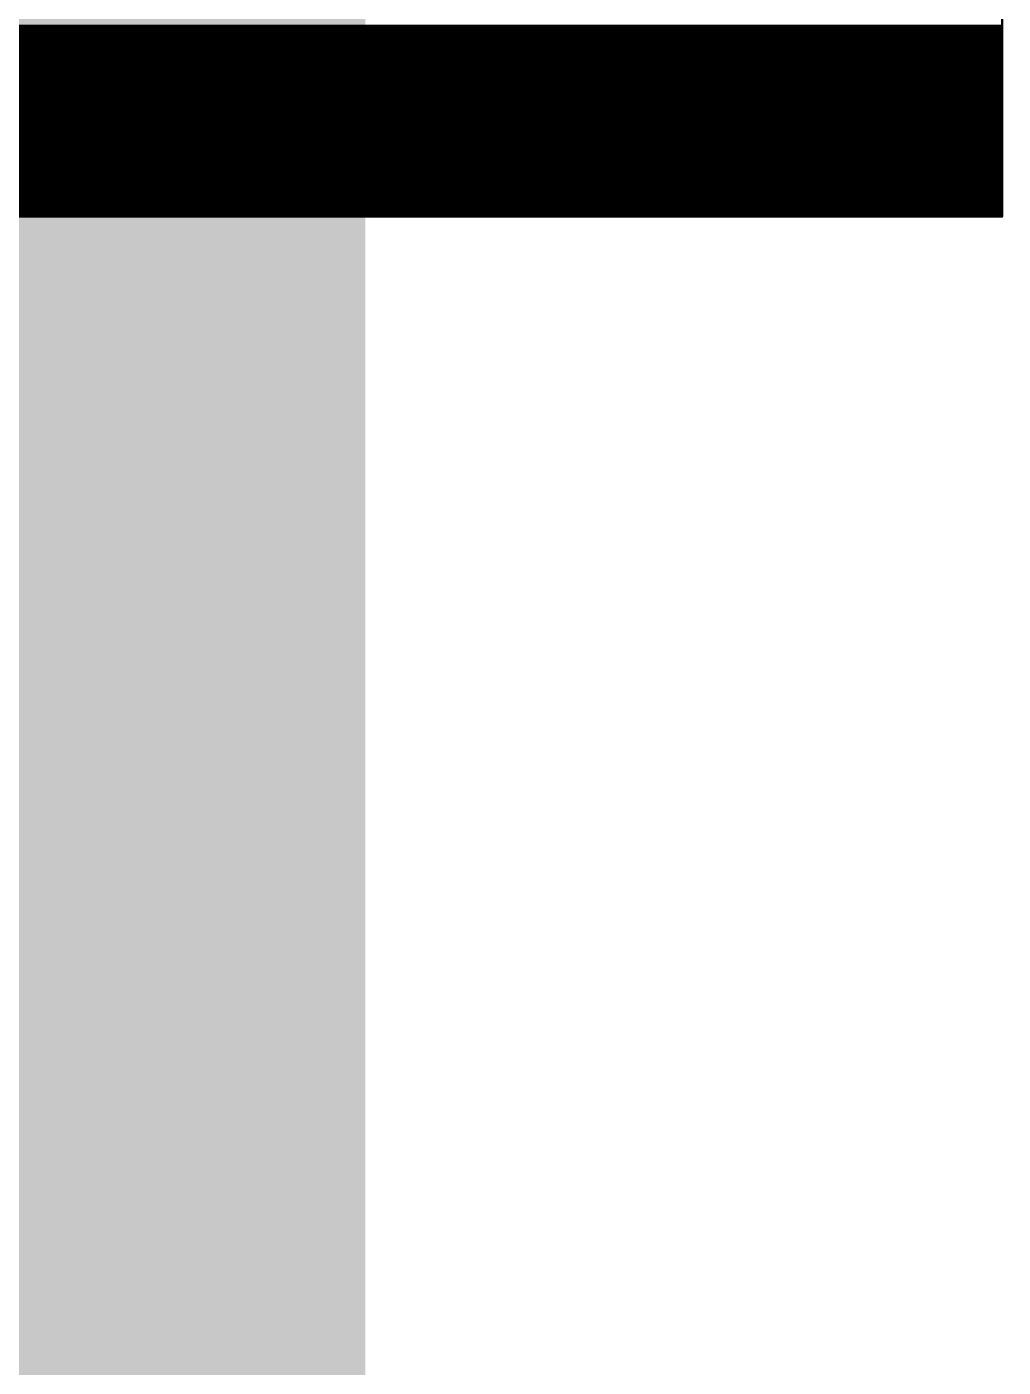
# Model space of a CAD drawing. Extents: x -94 to 81, y -32 to 34.
# Drawn here: x -15.155 to -14.699, y 12.913 to 13.539 of the extents above; entities that cross this region are included whole.
import ezdxf

# ---------------------------------------------------------------- set-up
doc = ezdxf.new("R2010")
doc.units = 0
doc.layers.add('1', color=12, linetype='CONTINUOUS')

msp = doc.modelspace()

# ---------------------------------------------------------------- linework, layer by layer
at = {"layer": '1'}
for points, const_width in [([(-14.7, 14.15), (-14.7, 13.45)], 0.001), ([(-15.2, 12.46), (-15.2, 13.79)], 0.4064), ([(-19.7, 13.539), (-14.7, 13.539)], 0.001), ([(-19.7, 13.538), (-14.7, 13.538)], 0.001), ([(-19.7, 13.537), (-14.7, 13.537)], 0.001), ([(-19.7, 13.536), (-14.7, 13.536)], 0.001), ([(-19.7, 13.535), (-14.7, 13.535)], 0.001), ([(-19.7, 13.534), (-14.7, 13.534)], 0.001), ([(-19.7, 13.533), (-14.7, 13.533)], 0.001), ([(-19.7, 13.532), (-14.7, 13.532)], 0.001), ([(-19.7, 13.531), (-14.7, 13.531)], 0.001), ([(-19.7, 13.53), (-14.7, 13.53)], 0.001), ([(-19.7, 13.529), (-14.7, 13.529)], 0.001), ([(-19.7, 13.528), (-14.7, 13.528)], 0.001), ([(-19.7, 13.527), (-14.7, 13.527)], 0.001), ([(-19.7, 13.526), (-14.7, 13.526)], 0.001), ([(-19.7, 13.525), (-14.7, 13.525)], 0.001), ([(-19.7, 13.524), (-14.7, 13.524)], 0.001), ([(-19.7, 13.523), (-14.7, 13.523)], 0.001), ([(-19.7, 13.522), (-14.7, 13.522)], 0.001), ([(-19.7, 13.521), (-14.7, 13.521)], 0.001), ([(-19.7, 13.52), (-14.7, 13.52)], 0.001), ([(-19.7, 13.519), (-14.7, 13.519)], 0.001), ([(-19.7, 13.518), (-14.7, 13.518)], 0.001), ([(-19.7, 13.517), (-14.7, 13.517)], 0.001), ([(-19.7, 13.516), (-14.7, 13.516)], 0.001), ([(-19.7, 13.515), (-14.7, 13.515)], 0.001), ([(-19.7, 13.514), (-14.7, 13.514)], 0.001), ([(-19.7, 13.513), (-14.7, 13.513)], 0.001), ([(-19.7, 13.512), (-14.7, 13.512)], 0.001), ([(-19.7, 13.511), (-14.7, 13.511)], 0.001), ([(-19.7, 13.51), (-14.7, 13.51)], 0.001), ([(-19.7, 13.509), (-14.7, 13.509)], 0.001), ([(-19.7, 13.508), (-14.7, 13.508)], 0.001), ([(-19.7, 13.507), (-14.7, 13.507)], 0.001), ([(-19.7, 13.506), (-14.7, 13.506)], 0.001), ([(-19.7, 13.505), (-14.7, 13.505)], 0.001), ([(-19.7, 13.504), (-14.7, 13.504)], 0.001), ([(-19.7, 13.503), (-14.7, 13.503)], 0.001), ([(-19.7, 13.502), (-14.7, 13.502)], 0.001), ([(-19.7, 13.501), (-14.7, 13.501)], 0.001), ([(-19.7, 13.5), (-14.7, 13.5)], 0.001), ([(-19.7, 13.499), (-14.7, 13.499)], 0.001), ([(-19.7, 13.498), (-14.7, 13.498)], 0.001), ([(-19.7, 13.497), (-14.7, 13.497)], 0.001), ([(-19.7, 13.496), (-14.7, 13.496)], 0.001), ([(-19.7, 13.495), (-14.7, 13.495)], 0.001), ([(-19.7, 13.494), (-14.7, 13.494)], 0.001), ([(-19.7, 13.493), (-14.7, 13.493)], 0.001), ([(-19.7, 13.492), (-14.7, 13.492)], 0.001), ([(-19.7, 13.491), (-14.7, 13.491)], 0.001), ([(-19.7, 13.49), (-14.7, 13.49)], 0.001), ([(-19.7, 13.489), (-14.7, 13.489)], 0.001), ([(-19.7, 13.488), (-14.7, 13.488)], 0.001), ([(-19.7, 13.487), (-14.7, 13.487)], 0.001), ([(-19.7, 13.486), (-14.7, 13.486)], 0.001), ([(-19.7, 13.485), (-14.7, 13.485)], 0.001), ([(-19.7, 13.484), (-14.7, 13.484)], 0.001), ([(-19.7, 13.483), (-14.7, 13.483)], 0.001), ([(-19.7, 13.482), (-14.7, 13.482)], 0.001), ([(-19.7, 13.481), (-14.7, 13.481)], 0.001), ([(-19.7, 13.48), (-14.7, 13.48)], 0.001), ([(-19.7, 13.479), (-14.7, 13.479)], 0.001), ([(-19.7, 13.478), (-14.7, 13.478)], 0.001), ([(-19.7, 13.477), (-14.7, 13.477)], 0.001), ([(-19.7, 13.476), (-14.7, 13.476)], 0.001), ([(-19.7, 13.475), (-14.7, 13.475)], 0.001), ([(-19.7, 13.474), (-14.7, 13.474)], 0.001), ([(-19.7, 13.473), (-14.7, 13.473)], 0.001), ([(-19.7, 13.472), (-14.7, 13.472)], 0.001), ([(-19.7, 13.471), (-14.7, 13.471)], 0.001), ([(-19.7, 13.47), (-14.7, 13.47)], 0.001), ([(-19.7, 13.469), (-14.7, 13.469)], 0.001), ([(-19.7, 13.468), (-14.7, 13.468)], 0.001), ([(-19.7, 13.467), (-14.7, 13.467)], 0.001), ([(-19.7, 13.466), (-14.7, 13.466)], 0.001), ([(-19.7, 13.465), (-14.7, 13.465)], 0.001), ([(-19.7, 13.464), (-14.7, 13.464)], 0.001), ([(-19.7, 13.463), (-14.7, 13.463)], 0.001), ([(-19.7, 13.462), (-14.7, 13.462)], 0.001), ([(-19.7, 13.461), (-14.7, 13.461)], 0.001), ([(-19.7, 13.46), (-14.7, 13.46)], 0.001), ([(-19.7, 13.459), (-14.7, 13.459)], 0.001), ([(-19.7, 13.458), (-14.7, 13.458)], 0.001), ([(-19.7, 13.457), (-14.7, 13.457)], 0.001), ([(-19.7, 13.456), (-14.7, 13.456)], 0.001), ([(-19.7, 13.455), (-14.7, 13.455)], 0.001), ([(-19.7, 13.454), (-14.7, 13.454)], 0.001), ([(-19.7, 13.453), (-14.7, 13.453)], 0.001), ([(-19.7, 13.452), (-14.7, 13.452)], 0.001), ([(-19.7, 13.451), (-14.7, 13.451)], 0.001), ([(-19.7, 13.45), (-14.7, 13.45)], 0.001), ([(-14.7, 13.45), (-15.2, 13.45)], 0.001)]:
    msp.add_lwpolyline(points, dxfattribs=dict(at, const_width=const_width))
at = {"layer": '1', "const_width": 0.0005}
for points in [[(-14.7, 13.5378, 1), (-14.7, 13.5382)], [(-14.7, 13.5368, 1), (-14.7, 13.5373)], [(-14.7, 13.5358, 1), (-14.7, 13.5363)], [(-14.7, 13.5348, 1), (-14.7, 13.5352)], [(-14.7, 13.5338, 1), (-14.7, 13.5343)], [(-14.7, 13.5328, 1), (-14.7, 13.5333)], [(-14.7, 13.5318, 1), (-14.7, 13.5322)], [(-14.7, 13.5308, 1), (-14.7, 13.5313)], [(-14.7, 13.5298, 1), (-14.7, 13.5303)], [(-14.7, 13.5288, 1), (-14.7, 13.5292)], [(-14.7, 13.5278, 1), (-14.7, 13.5282)], [(-14.7, 13.5268, 1), (-14.7, 13.5273)], [(-14.7, 13.5258, 1), (-14.7, 13.5262)], [(-14.7, 13.5248, 1), (-14.7, 13.5252)], [(-14.7, 13.5238, 1), (-14.7, 13.5243)], [(-14.7, 13.5228, 1), (-14.7, 13.5233)], [(-14.7, 13.5218, 1), (-14.7, 13.5222)], [(-14.7, 13.5208, 1), (-14.7, 13.5213)], [(-14.7, 13.5198, 1), (-14.7, 13.5203)], [(-14.7, 13.5188, 1), (-14.7, 13.5192)], [(-14.7, 13.5178, 1), (-14.7, 13.5183)], [(-14.7, 13.5168, 1), (-14.7, 13.5173)], [(-14.7, 13.5158, 1), (-14.7, 13.5162)], [(-14.7, 13.5148, 1), (-14.7, 13.5152)], [(-14.7, 13.5138, 1), (-14.7, 13.5143)], [(-14.7, 13.5128, 1), (-14.7, 13.5132)], [(-14.7, 13.5118, 1), (-14.7, 13.5122)], [(-14.7, 13.5108, 1), (-14.7, 13.5113)], [(-14.7, 13.5098, 1), (-14.7, 13.5102)], [(-14.7, 13.5088, 1), (-14.7, 13.5092)], [(-14.7, 13.5078, 1), (-14.7, 13.5083)], [(-14.7, 13.5068, 1), (-14.7, 13.5073)], [(-14.7, 13.5058, 1), (-14.7, 13.5062)], [(-14.7, 13.5048, 1), (-14.7, 13.5053)], [(-14.7, 13.5038, 1), (-14.7, 13.5043)], [(-14.7, 13.5028, 1), (-14.7, 13.5032)], [(-14.7, 13.5018, 1), (-14.7, 13.5023)], [(-14.7, 13.5008, 1), (-14.7, 13.5013)], [(-14.7, 13.4998, 1), (-14.7, 13.5002)], [(-14.7, 13.4988, 1), (-14.7, 13.4992)], [(-14.7, 13.4978, 1), (-14.7, 13.4983)], [(-14.7, 13.4968, 1), (-14.7, 13.4972)], [(-14.7, 13.4958, 1), (-14.7, 13.4962)], [(-14.7, 13.4948, 1), (-14.7, 13.4953)], [(-14.7, 13.4938, 1), (-14.7, 13.4942)], [(-14.7, 13.4928, 1), (-14.7, 13.4932)], [(-14.7, 13.4918, 1), (-14.7, 13.4923)], [(-14.7, 13.4908, 1), (-14.7, 13.4913)], [(-14.7, 13.4898, 1), (-14.7, 13.4902)], [(-14.7, 13.4888, 1), (-14.7, 13.4893)], [(-14.7, 13.4878, 1), (-14.7, 13.4883)], [(-14.7, 13.4868, 1), (-14.7, 13.4872)], [(-14.7, 13.4858, 1), (-14.7, 13.4863)], [(-14.7, 13.4848, 1), (-14.7, 13.4853)], [(-14.7, 13.4838, 1), (-14.7, 13.4842)], [(-14.7, 13.4828, 1), (-14.7, 13.4832)], [(-14.7, 13.4818, 1), (-14.7, 13.4823)], [(-14.7, 13.4808, 1), (-14.7, 13.4812)], [(-14.7, 13.4798, 1), (-14.7, 13.4802)], [(-14.7, 13.4788, 1), (-14.7, 13.4793)], [(-14.7, 13.4778, 1), (-14.7, 13.4782)], [(-14.7, 13.4768, 1), (-14.7, 13.4772)], [(-14.7, 13.4758, 1), (-14.7, 13.4763)], [(-14.7, 13.4748, 1), (-14.7, 13.4753)], [(-14.7, 13.4738, 1), (-14.7, 13.4742)], [(-14.7, 13.4728, 1), (-14.7, 13.4733)], [(-14.7, 13.4718, 1), (-14.7, 13.4723)], [(-14.7, 13.4708, 1), (-14.7, 13.4712)], [(-14.7, 13.4698, 1), (-14.7, 13.4703)], [(-14.7, 13.4688, 1), (-14.7, 13.4693)], [(-14.7, 13.4678, 1), (-14.7, 13.4682)], [(-14.7, 13.4668, 1), (-14.7, 13.4672)], [(-14.7, 13.4658, 1), (-14.7, 13.4663)], [(-14.7, 13.4648, 1), (-14.7, 13.4652)], [(-14.7, 13.4638, 1), (-14.7, 13.4642)], [(-14.7, 13.4628, 1), (-14.7, 13.4633)], [(-14.7, 13.4618, 1), (-14.7, 13.4623)], [(-14.7, 13.4608, 1), (-14.7, 13.4612)], [(-14.7, 13.4598, 1), (-14.7, 13.4603)], [(-14.7, 13.4588, 1), (-14.7, 13.4593)], [(-14.7, 13.4578, 1), (-14.7, 13.4582)], [(-14.7, 13.4568, 1), (-14.7, 13.4573)], [(-14.7, 13.4558, 1), (-14.7, 13.4563)], [(-14.7, 13.4548, 1), (-14.7, 13.4552)], [(-14.7, 13.4538, 1), (-14.7, 13.4543)], [(-14.7, 13.4528, 1), (-14.7, 13.4533)], [(-14.7, 13.4518, 1), (-14.7, 13.4522)], [(-14.7, 13.4508, 1), (-14.7, 13.4512)], [(-14.7003, 13.45, 1), (-14.6998, 13.45)], [(-14.7, 13.4498, 1), (-14.7, 13.4503)], [(-14.7, 13.4498, 1), (-14.7, 13.4503)]]:
    msp.add_lwpolyline(points, format="xyb", dxfattribs=at)

doc.saveas('drawing.dxf')
